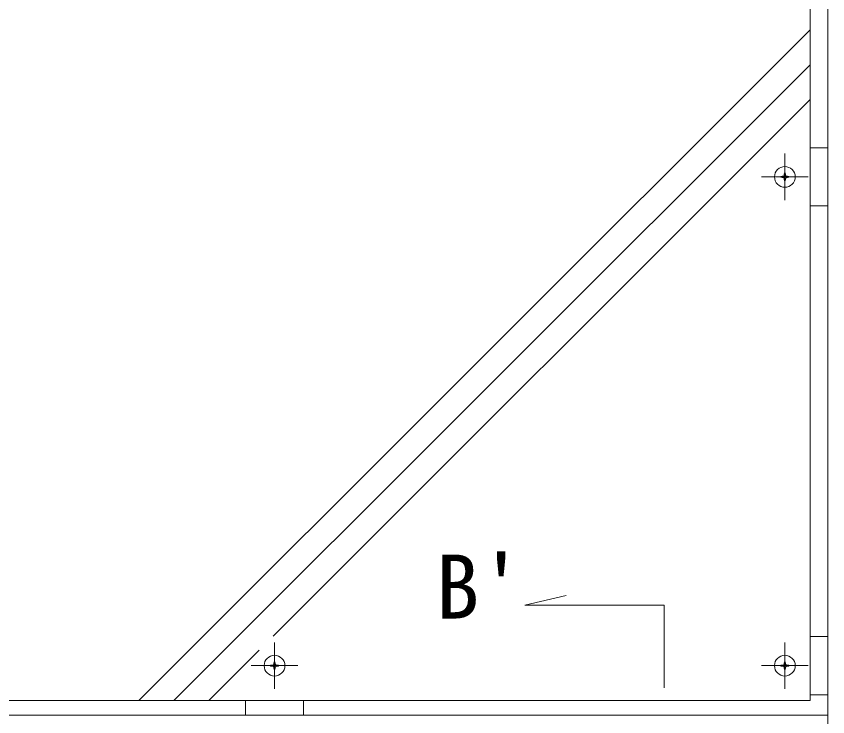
# Model space of a CAD drawing. Units: millimetres at full size, sheet at 1:30; details may follow other scales. Extents: x 0 to 12600, y 0 to 8910.
# Drawn here: x 8290 to 8987, y 5943 to 6545 of the extents above; entities that cross this region are included whole.
import ezdxf
from ezdxf.enums import TextEntityAlignment as Align

# ---------------------------------------------------------------- set-up
doc = ezdxf.new("R2010")
doc.units = ezdxf.units.MM
doc.header["$LTSCALE"] = 30
doc.layers.add('D-STR', color=1, linetype='Continuous', lineweight=13)
doc.layers.add('D-STR-TXT', color=7, linetype='Continuous', lineweight=13)
doc.styles.add('ＭＳ ゴシック', font='')
doc.styles.get('ＭＳ ゴシック').set_extended_font_data('MS Gothic')

msp = doc.modelspace()

# ---------------------------------------------------------------- linework, layer by layer
at = {"layer": 'D-STR'}
for p, q in [((8986.81, 7014.82), (8986.81, 5049.82)), ((8395.4, 5957.32), (8971.81, 6533.73)), ((8425.4, 5957.32), (8971.81, 6503.73)), ((8510.79, 6012.71), (8971.81, 6473.73)), ((8971.81, 6432.32), (8986.81, 6432.32)), ((8949.96, 6387.32), (8949.96, 6427.32)), ((8949.65, 6410.69), (8950.27, 6410.69)), ((8929.96, 6407.32), (8969.96, 6407.32)), ((8946.59, 6407.62), (8946.59, 6407.01)), ((8949.25, 6408.31), (8948.97, 6408.03)), ((8948.97, 6406.6), (8949.25, 6406.33)), ((8949.65, 6403.94), (8950.27, 6403.94)), ((8950.95, 6408.03), (8950.67, 6408.31)), ((8950.67, 6406.33), (8950.95, 6406.6)), ((8953.34, 6407.62), (8953.34, 6407.01)), ((8986.81, 6382.32), (8971.81, 6382.32)), ((8511.81, 6007.32), (8511.81, 5967.32)), ((8949.96, 6007.32), (8949.96, 5967.32)), ((8986.81, 6012.32), (8971.81, 6012.32)), ((8455.4, 5957.32), (8498.76, 6000.67)), ((8498.76, 6000.67), (8498.76, 6000.67)), ((8531.81, 5987.32), (8491.81, 5987.32)), ((8508.44, 5987.62), (8508.44, 5987.01)), ((8511.1, 5988.31), (8510.82, 5988.03)), ((8510.82, 5986.6), (8511.1, 5986.33)), ((8511.5, 5990.69), (8512.12, 5990.69)), ((8512.8, 5988.03), (8512.52, 5988.31)), ((8512.52, 5986.33), (8512.8, 5986.6)), ((8515.19, 5987.62), (8515.19, 5987.01)), ((8969.96, 5987.32), (8929.96, 5987.32)), ((8946.59, 5987.62), (8946.59, 5987.01)), ((8949.25, 5988.31), (8948.97, 5988.03)), ((8948.97, 5986.6), (8949.25, 5986.33)), ((8949.65, 5990.69), (8950.27, 5990.69)), ((8950.95, 5988.03), (8950.67, 5988.31)), ((8950.67, 5986.33), (8950.95, 5986.6)), ((8953.34, 5987.62), (8953.34, 5987.01)), ((8511.5, 5983.94), (8512.12, 5983.94)), ((8949.65, 5983.94), (8950.27, 5983.94)), ((8486.81, 5957.32), (8486.81, 5944.82)), ((8536.81, 5957.32), (8536.81, 5944.82)), ((8971.81, 5962.32), (8986.81, 5962.32)), ((7536.81, 5944.82), (8986.81, 5944.82))]:
    msp.add_line(p, q, dxfattribs=at)
msp.add_lwpolyline([(7551.81, 5957.32), (8971.81, 5957.32), (8971.81, 6857.32), (7551.81, 6857.32)], close=True, dxfattribs=at)
for centre in [(8949.96, 6407.32), (8511.81, 5987.32), (8949.96, 5987.32)]:
    msp.add_circle(centre, 8.9, dxfattribs=at)
for centre, start, end in [((8962.3, 6407.32), 165.06041, 175.66052), ((8937.62, 6407.32), 4.33948, 14.93959), ((8949.96, 6394.97), 94.33948, 104.93959), ((8949.96, 6419.66), 255.06041, 265.66052), ((8962.3, 6407.32), 184.33948, 194.93959), ((8937.62, 6407.32), 345.06041, 355.66052), ((8949.96, 6394.97), 75.06041, 85.66052), ((8949.96, 6419.66), 274.33948, 284.93959), ((8511.81, 5974.97), 94.33948, 104.93959), ((8511.81, 5999.66), 255.06041, 265.66052), ((8524.15, 5987.32), 165.06041, 175.66052), ((8524.15, 5987.32), 184.33948, 194.93959), ((8499.47, 5987.32), 4.33948, 14.93959), ((8499.47, 5987.32), 345.06041, 355.66052), ((8511.81, 5974.97), 75.06041, 85.66052), ((8511.81, 5999.66), 274.33948, 284.93959), ((8949.96, 5974.97), 94.33948, 104.93959), ((8949.96, 5999.66), 255.06041, 265.66052), ((8962.3, 5987.32), 165.06041, 175.66052), ((8962.3, 5987.32), 184.33948, 194.93959), ((8937.62, 5987.32), 4.33948, 14.93959), ((8937.62, 5987.32), 345.06041, 355.66052), ((8949.96, 5974.97), 75.06041, 85.66052), ((8949.96, 5999.66), 274.33948, 284.93959)]:
    msp.add_arc(centre, 13.09, start, end, dxfattribs=at)
at = {"layer": 'D-STR-TXT'}
msp.add_lwpolyline([(8846.27, 5968.34), (8846.27, 6039.24), (8726.84, 6039.24), (8762.19, 6047.49)], dxfattribs=at)

# ---------------------------------------------------------------- texts
at = {"layer": 'D-STR-TXT', "style": 'ＭＳ ゴシック'}
msp.add_text("B'", height=54.99, dxfattribs=at).set_placement((8687.68, 6082.81), align=Align.TOP_CENTER)

doc.saveas('drawing.dxf')
